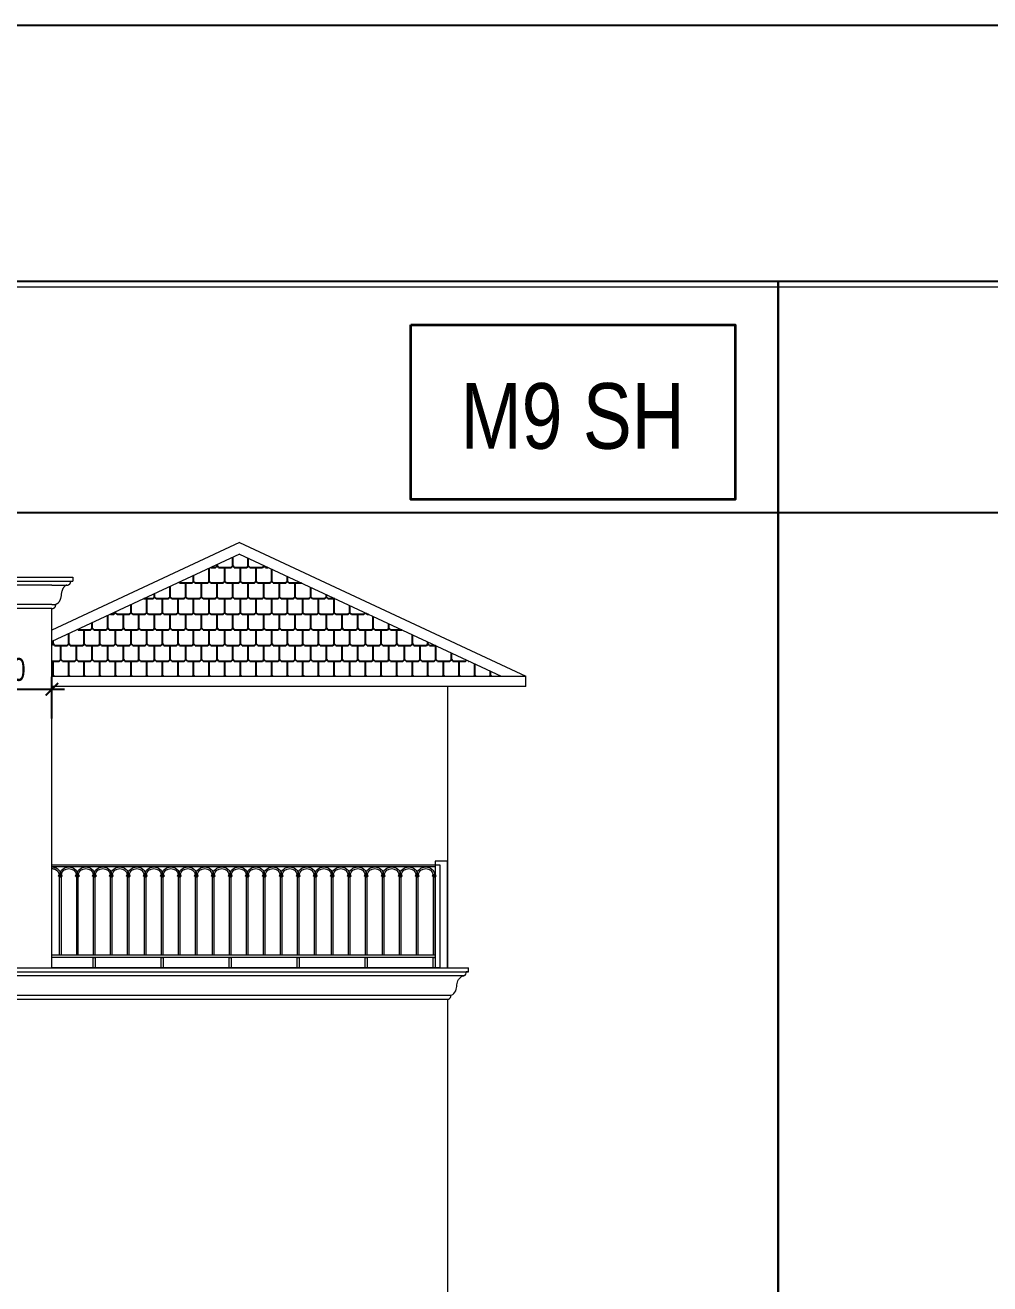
# Model space of a CAD drawing. Header units: millimetres. Extents: x -127141 to 682685, y -1234500 to 49778.
# Drawn here: x 459965 to 469228, y -12084 to 0 of the extents above; entities that cross this region are included whole.
import ezdxf
from ezdxf.enums import TextEntityAlignment as Align
from ezdxf.xclip import XClip

# ---------------------------------------------------------------- set-up
doc = ezdxf.new("R2010")
doc.units = ezdxf.units.MM
doc.header["$MEASUREMENT"] = 0
for name, color, linetype, lineweight in [('-HATCH', 8, 'Continuous', 5), ('-LINE1', 7, 'Continuous', 18), ('-TEXT', 7, 'Continuous', 15), ('-WALL', 4, 'Continuous', 35), ('A-NET THAY', 125, 'Continuous', 18)]:
    doc.layers.add(name, color=color, linetype=linetype, lineweight=lineweight)
doc.layers.add('13. NET HATCH', color=251, linetype='Continuous')
doc.layers.add('LUOI GIONG', color=160, linetype='Continuous', plot=False)
doc.styles.add('1', font='arial.ttf')
doc.styles.add('AVANH', font='', dxfattribs={"width": 0.8})
doc.styles.get('AVANH').set_extended_font_data('.VnAvantH')
doc.dimstyles.new('C_100A3', dxfattribs={"dimscale": 100, "dimtxt": 2.2, "dimasz": 1.2, "dimexe": 1.2, "dimexo": 0, "dimgap": 0.75, "dimtad": 1, "dimdec": 0, "dimzin": 0, "dimdsep": 46, "dimtxsty": 'AVANH', "dimblk": 'ARCHTICK', "dimcen": 0, "dimdle": 1.2, "dimclrd": 256, "dimclre": 256, "dimclrt": 7, "dimadec": 0, "dimazin": 0, "dimtfac": 0.0001, "dimtdec": 0, "dimtix": 1, "dimtmove": 2, "dimatfit": 3, "dimfxl": 1.8, "dimtolj": 1, "dimtzin": 0, "dimarcsym": 0})

# ---------------------------------------------------------------- blocks, each defined once
blk = doc.blocks.new('lancan')
for p, q in [((-1, 989), (6547, 989)), ((-1, 969), (6547, 969)), ((-2, 889), (-10, 884)), ((-10, 884), (-10, 882)), ((0, 884), (-10, 884)), ((-10, 882), (-2, 877)), ((0, 882), (-10, 882)), ((-4, 893), (-4, 891)), ((-4, 893), (0, 893)), ((-4, 891), (-2, 891)), ((-4, 875), (-4, 873)), ((-4, 875), (-2, 875)), ((-4, 873), (0, 873)), ((-2, 891), (-2, 889)), ((-2, 891), (0, 891)), ((-2, 889), (21, 889)), ((-2, 877), (-2, 875)), ((-2, 877), (21, 877)), ((-2, 875), (0, 875)), ((0, 893), (19, 893)), ((19, 891), (0, 891)), ((0, 882), (0, 884)), ((0, 884), (19, 884)), ((0, 882), (19, 882)), ((19, 875), (0, 875)), ((0, 120), (0, 873)), ((0, 873), (19, 873)), ((19, 893), (23, 893)), ((19, 891), (21, 891)), ((19, 884), (19, 882)), ((19, 884), (29, 884)), ((19, 882), (29, 882)), ((19, 875), (21, 875)), ((19, 873), (19, 120)), ((19, 873), (23, 873)), ((21, 889), (21, 891)), ((21, 891), (23, 891)), ((29, 884), (21, 889)), ((21, 877), (29, 882)), ((21, 875), (21, 877)), ((21, 875), (23, 875)), ((23, 891), (23, 893)), ((23, 873), (23, 875)), ((29, 882), (29, 884)), ((162, 889), (153, 884)), ((153, 884), (153, 882)), ((163, 884), (153, 884)), ((153, 882), (162, 877)), ((163, 882), (153, 882)), ((159, 893), (159, 891)), ((159, 893), (163, 893)), ((159, 891), (162, 891)), ((159, 875), (159, 873)), ((159, 875), (162, 875)), ((159, 873), (163, 873)), ((162, 891), (162, 889)), ((162, 891), (163, 891)), ((162, 889), (184, 889)), ((162, 877), (162, 875)), ((162, 877), (184, 877)), ((162, 875), (163, 875)), ((163, 893), (182, 893)), ((182, 891), (163, 891)), ((163, 882), (163, 884)), ((163, 884), (182, 884)), ((163, 882), (182, 882)), ((182, 875), (163, 875)), ((163, 120), (163, 873)), ((163, 873), (182, 873)), ((182, 893), (186, 893)), ((182, 891), (184, 891)), ((182, 884), (182, 882)), ((182, 884), (192, 884)), ((182, 882), (192, 882)), ((182, 875), (184, 875)), ((182, 873), (182, 120)), ((182, 873), (186, 873)), ((184, 889), (184, 891)), ((184, 891), (186, 891)), ((192, 884), (184, 889)), ((184, 877), (192, 882)), ((184, 875), (184, 877)), ((184, 875), (186, 875)), ((186, 891), (186, 893)), ((186, 873), (186, 875)), ((192, 882), (192, 884)), ((325, 889), (317, 884)), ((317, 884), (317, 882)), ((326, 884), (317, 884)), ((317, 882), (325, 877)), ((326, 882), (317, 882)), ((322, 893), (322, 891)), ((322, 893), (326, 893)), ((322, 891), (325, 891)), ((322, 875), (322, 873)), ((322, 875), (325, 875)), ((322, 873), (326, 873)), ((325, 891), (325, 889)), ((325, 891), (326, 891)), ((325, 889), (347, 889)), ((325, 877), (325, 875)), ((325, 877), (347, 877)), ((325, 875), (326, 875)), ((326, 893), (346, 893)), ((346, 891), (326, 891)), ((326, 882), (326, 884)), ((326, 884), (346, 884)), ((326, 882), (346, 882)), ((346, 875), (326, 875)), ((326, 120), (326, 873)), ((326, 873), (346, 873)), ((346, 893), (350, 893)), ((346, 891), (347, 891)), ((346, 884), (346, 882)), ((346, 884), (355, 884)), ((346, 882), (355, 882)), ((346, 875), (347, 875)), ((346, 873), (346, 120)), ((346, 873), (350, 873)), ((347, 889), (347, 891)), ((347, 891), (350, 891)), ((355, 884), (347, 889)), ((347, 877), (355, 882)), ((347, 875), (347, 877)), ((347, 875), (350, 875)), ((350, 891), (350, 893)), ((350, 873), (350, 875)), ((355, 882), (355, 884)), ((488, 889), (480, 884)), ((480, 884), (480, 882)), ((490, 884), (480, 884)), ((480, 882), (488, 877)), ((490, 882), (480, 882)), ((486, 893), (486, 891)), ((486, 893), (490, 893)), ((486, 891), (488, 891)), ((486, 875), (486, 873)), ((486, 875), (488, 875)), ((486, 873), (490, 873)), ((488, 891), (488, 889)), ((488, 891), (490, 891)), ((488, 889), (510, 889)), ((488, 877), (488, 875)), ((488, 877), (510, 877)), ((488, 875), (490, 875)), ((490, 893), (509, 893)), ((509, 891), (490, 891)), ((490, 882), (490, 884)), ((490, 884), (509, 884)), ((490, 882), (509, 882)), ((509, 875), (490, 875)), ((490, 120), (490, 873)), ((490, 873), (509, 873)), ((509, 893), (513, 893)), ((509, 891), (510, 891)), ((509, 884), (509, 882)), ((509, 884), (519, 884)), ((509, 882), (519, 882)), ((509, 875), (510, 875)), ((509, 873), (509, 120)), ((509, 873), (513, 873)), ((510, 889), (510, 891)), ((510, 891), (513, 891)), ((519, 884), (510, 889)), ((510, 877), (519, 882)), ((510, 875), (510, 877)), ((510, 875), (513, 875)), ((513, 891), (513, 893)), ((513, 873), (513, 875)), ((519, 882), (519, 884)), ((651, 889), (643, 884)), ((643, 884), (643, 882)), ((653, 884), (643, 884)), ((643, 882), (651, 877)), ((653, 882), (643, 882)), ((649, 893), (649, 891)), ((649, 893), (653, 893)), ((649, 891), (651, 891)), ((649, 875), (649, 873)), ((649, 875), (651, 875)), ((649, 873), (653, 873)), ((651, 891), (651, 889)), ((651, 891), (653, 891)), ((651, 889), (674, 889)), ((651, 877), (651, 875)), ((651, 877), (674, 877)), ((651, 875), (653, 875)), ((653, 893), (672, 893)), ((672, 891), (653, 891)), ((653, 882), (653, 884)), ((653, 884), (672, 884)), ((653, 882), (672, 882)), ((672, 875), (653, 875)), ((653, 120), (653, 873)), ((653, 873), (672, 873)), ((672, 893), (676, 893)), ((672, 891), (674, 891)), ((672, 884), (672, 882)), ((672, 884), (682, 884)), ((672, 882), (682, 882)), ((672, 875), (674, 875)), ((672, 873), (672, 120)), ((672, 873), (676, 873)), ((674, 889), (674, 891)), ((674, 891), (676, 891)), ((682, 884), (674, 889)), ((674, 877), (682, 882)), ((674, 875), (674, 877)), ((674, 875), (676, 875)), ((676, 891), (676, 893)), ((676, 873), (676, 875)), ((682, 882), (682, 884)), ((814, 889), (806, 884)), ((806, 884), (806, 882)), ((816, 884), (806, 884)), ((806, 882), (814, 877)), ((816, 882), (806, 882)), ((812, 893), (812, 891)), ((812, 893), (816, 893)), ((812, 891), (814, 891)), ((812, 875), (812, 873)), ((812, 875), (814, 875)), ((812, 873), (816, 873)), ((814, 891), (814, 889)), ((814, 891), (816, 891)), ((814, 889), (837, 889)), ((814, 877), (814, 875)), ((814, 877), (837, 877)), ((814, 875), (816, 875)), ((816, 893), (835, 893)), ((835, 891), (816, 891)), ((816, 882), (816, 884)), ((816, 884), (835, 884)), ((816, 882), (835, 882)), ((835, 875), (816, 875)), ((816, 120), (816, 873)), ((816, 873), (835, 873)), ((835, 893), (839, 893)), ((835, 891), (837, 891)), ((835, 884), (835, 882)), ((835, 884), (845, 884)), ((835, 882), (845, 882)), ((835, 875), (837, 875)), ((835, 873), (835, 120)), ((835, 873), (839, 873)), ((837, 889), (837, 891)), ((837, 891), (839, 891)), ((845, 884), (837, 889)), ((837, 877), (845, 882)), ((837, 875), (837, 877)), ((837, 875), (839, 875)), ((839, 891), (839, 893)), ((839, 873), (839, 875)), ((845, 882), (845, 884)), ((978, 889), (969, 884)), ((969, 884), (969, 882)), ((979, 884), (969, 884)), ((969, 882), (978, 877)), ((979, 882), (969, 882)), ((975, 893), (975, 891)), ((975, 893), (979, 893)), ((975, 891), (978, 891)), ((975, 875), (975, 873)), ((975, 875), (978, 875)), ((975, 873), (979, 873)), ((978, 891), (978, 889)), ((978, 891), (979, 891)), ((978, 889), (1000, 889)), ((978, 877), (978, 875)), ((978, 877), (1000, 877)), ((978, 875), (979, 875)), ((979, 893), (998, 893)), ((998, 891), (979, 891)), ((979, 882), (979, 884)), ((979, 884), (998, 884)), ((979, 882), (998, 882)), ((998, 875), (979, 875)), ((979, 120), (979, 873)), ((979, 873), (998, 873)), ((998, 893), (1002, 893)), ((998, 891), (1000, 891)), ((998, 884), (998, 882)), ((998, 884), (1008, 884)), ((998, 882), (1008, 882)), ((998, 875), (1000, 875)), ((998, 873), (998, 120)), ((998, 873), (1002, 873)), ((1000, 889), (1000, 891)), ((1000, 891), (1002, 891)), ((1008, 884), (1000, 889)), ((1000, 877), (1008, 882)), ((1000, 875), (1000, 877)), ((1000, 875), (1002, 875)), ((1002, 891), (1002, 893)), ((1002, 873), (1002, 875)), ((1008, 882), (1008, 884)), ((1141, 889), (1133, 884)), ((1133, 884), (1133, 882)), ((1142, 884), (1133, 884)), ((1133, 882), (1141, 877)), ((1142, 882), (1133, 882)), ((1138, 893), (1138, 891)), ((1138, 893), (1142, 893)), ((1138, 891), (1141, 891)), ((1138, 875), (1138, 873)), ((1138, 875), (1141, 875)), ((1138, 873), (1142, 873)), ((1141, 891), (1141, 889)), ((1141, 891), (1142, 891)), ((1141, 889), (1163, 889)), ((1141, 877), (1141, 875)), ((1141, 877), (1163, 877)), ((1141, 875), (1142, 875)), ((1142, 893), (1162, 893)), ((1162, 891), (1142, 891)), ((1142, 882), (1142, 884)), ((1142, 884), (1162, 884)), ((1142, 882), (1162, 882)), ((1162, 875), (1142, 875)), ((1142, 120), (1142, 873)), ((1142, 873), (1162, 873)), ((1162, 893), (1166, 893)), ((1162, 891), (1163, 891)), ((1162, 884), (1162, 882)), ((1162, 884), (1171, 884)), ((1162, 882), (1171, 882)), ((1162, 875), (1163, 875)), ((1162, 873), (1162, 120)), ((1162, 873), (1166, 873)), ((1163, 889), (1163, 891)), ((1163, 891), (1166, 891)), ((1171, 884), (1163, 889)), ((1163, 877), (1171, 882)), ((1163, 875), (1163, 877)), ((1163, 875), (1166, 875)), ((1166, 891), (1166, 893)), ((1166, 873), (1166, 875)), ((1171, 882), (1171, 884)), ((1304, 889), (1296, 884)), ((1296, 884), (1296, 882)), ((1306, 884), (1296, 884)), ((1296, 882), (1304, 877)), ((1306, 882), (1296, 882)), ((1302, 893), (1302, 891)), ((1302, 893), (1306, 893)), ((1302, 891), (1304, 891)), ((1302, 875), (1302, 873)), ((1302, 875), (1304, 875)), ((1302, 873), (1306, 873)), ((1304, 891), (1304, 889)), ((1304, 891), (1306, 891)), ((1304, 889), (1326, 889)), ((1304, 877), (1304, 875)), ((1304, 877), (1326, 877)), ((1304, 875), (1306, 875)), ((1306, 893), (1325, 893)), ((1325, 891), (1306, 891)), ((1306, 882), (1306, 884)), ((1306, 884), (1325, 884)), ((1306, 882), (1325, 882)), ((1325, 875), (1306, 875)), ((1306, 120), (1306, 873)), ((1306, 873), (1325, 873)), ((1325, 893), (1329, 893)), ((1325, 891), (1326, 891)), ((1325, 884), (1325, 882)), ((1325, 884), (1335, 884)), ((1325, 882), (1335, 882)), ((1325, 875), (1326, 875)), ((1325, 873), (1325, 120)), ((1325, 873), (1329, 873)), ((1326, 889), (1326, 891)), ((1326, 891), (1329, 891)), ((1335, 884), (1326, 889)), ((1326, 877), (1335, 882)), ((1326, 875), (1326, 877)), ((1326, 875), (1329, 875)), ((1329, 891), (1329, 893)), ((1329, 873), (1329, 875)), ((1335, 882), (1335, 884)), ((1467, 889), (1459, 884)), ((1459, 884), (1459, 882)), ((1469, 884), (1459, 884)), ((1459, 882), (1467, 877)), ((1469, 882), (1459, 882)), ((1465, 893), (1465, 891)), ((1465, 893), (1469, 893)), ((1465, 891), (1467, 891)), ((1465, 875), (1465, 873)), ((1465, 875), (1467, 875)), ((1465, 873), (1469, 873)), ((1467, 891), (1467, 889)), ((1467, 891), (1469, 891)), ((1467, 889), (1490, 889)), ((1467, 877), (1467, 875)), ((1467, 877), (1490, 877)), ((1467, 875), (1469, 875)), ((1469, 893), (1488, 893)), ((1488, 891), (1469, 891)), ((1469, 882), (1469, 884)), ((1469, 884), (1488, 884)), ((1469, 882), (1488, 882)), ((1488, 875), (1469, 875)), ((1469, 120), (1469, 873)), ((1469, 873), (1488, 873)), ((1488, 893), (1492, 893)), ((1488, 891), (1490, 891)), ((1488, 884), (1488, 882)), ((1488, 884), (1498, 884)), ((1488, 882), (1498, 882)), ((1488, 875), (1490, 875)), ((1488, 873), (1488, 120)), ((1488, 873), (1492, 873)), ((1490, 889), (1490, 891)), ((1490, 891), (1492, 891)), ((1498, 884), (1490, 889)), ((1490, 877), (1498, 882)), ((1490, 875), (1490, 877)), ((1490, 875), (1492, 875)), ((1492, 891), (1492, 893)), ((1492, 873), (1492, 875)), ((1498, 882), (1498, 884)), ((1630, 889), (1622, 884)), ((1622, 884), (1622, 882)), ((1632, 884), (1622, 884)), ((1622, 882), (1630, 877)), ((1632, 882), (1622, 882)), ((1628, 893), (1628, 891)), ((1628, 893), (1632, 893)), ((1628, 891), (1630, 891)), ((1628, 875), (1628, 873)), ((1628, 875), (1630, 875)), ((1628, 873), (1632, 873)), ((1630, 891), (1630, 889)), ((1630, 891), (1632, 891)), ((1630, 889), (1653, 889)), ((1630, 877), (1630, 875)), ((1630, 877), (1653, 877)), ((1630, 875), (1632, 875)), ((1632, 893), (1651, 893)), ((1651, 891), (1632, 891)), ((1632, 882), (1632, 884)), ((1632, 884), (1651, 884)), ((1632, 882), (1651, 882)), ((1651, 875), (1632, 875)), ((1632, 120), (1632, 873)), ((1632, 873), (1651, 873)), ((1651, 893), (1655, 893)), ((1651, 891), (1653, 891)), ((1651, 884), (1651, 882)), ((1651, 884), (1661, 884)), ((1651, 882), (1661, 882)), ((1651, 875), (1653, 875)), ((1651, 873), (1651, 120)), ((1651, 873), (1655, 873)), ((1653, 889), (1653, 891)), ((1653, 891), (1655, 891)), ((1661, 884), (1653, 889)), ((1653, 877), (1661, 882)), ((1653, 875), (1653, 877)), ((1653, 875), (1655, 875)), ((1655, 891), (1655, 893)), ((1655, 873), (1655, 875)), ((1661, 882), (1661, 884)), ((1794, 889), (1785, 884)), ((1785, 884), (1785, 882)), ((1795, 884), (1785, 884)), ((1785, 882), (1794, 877)), ((1795, 882), (1785, 882)), ((1791, 893), (1791, 891)), ((1791, 893), (1795, 893)), ((1791, 891), (1794, 891)), ((1791, 875), (1791, 873)), ((1791, 875), (1794, 875)), ((1791, 873), (1795, 873)), ((1794, 891), (1794, 889)), ((1794, 891), (1795, 891)), ((1794, 889), (1816, 889)), ((1794, 877), (1794, 875)), ((1794, 877), (1816, 877)), ((1794, 875), (1795, 875)), ((1795, 893), (1814, 893)), ((1814, 891), (1795, 891)), ((1795, 882), (1795, 884)), ((1795, 884), (1814, 884)), ((1795, 882), (1814, 882)), ((1814, 875), (1795, 875)), ((1795, 120), (1795, 873)), ((1795, 873), (1814, 873)), ((1814, 893), (1818, 893)), ((1814, 891), (1816, 891)), ((1814, 884), (1814, 882)), ((1814, 884), (1824, 884)), ((1814, 882), (1824, 882)), ((1814, 875), (1816, 875)), ((1814, 873), (1814, 120)), ((1814, 873), (1818, 873)), ((1816, 889), (1816, 891)), ((1816, 891), (1818, 891)), ((1824, 884), (1816, 889)), ((1816, 877), (1824, 882)), ((1816, 875), (1816, 877)), ((1816, 875), (1818, 875)), ((1818, 891), (1818, 893)), ((1818, 873), (1818, 875)), ((1824, 882), (1824, 884)), ((1957, 889), (1949, 884)), ((1949, 884), (1949, 882)), ((1958, 884), (1949, 884)), ((1949, 882), (1957, 877)), ((1958, 882), (1949, 882)), ((1954, 893), (1954, 891)), ((1954, 893), (1958, 893)), ((1954, 891), (1957, 891)), ((1954, 875), (1954, 873)), ((1954, 875), (1957, 875)), ((1954, 873), (1958, 873)), ((1957, 891), (1957, 889)), ((1957, 891), (1958, 891)), ((1957, 889), (1979, 889)), ((1957, 877), (1957, 875)), ((1957, 877), (1979, 877)), ((1957, 875), (1958, 875)), ((1958, 893), (1978, 893)), ((1978, 891), (1958, 891)), ((1958, 882), (1958, 884)), ((1958, 884), (1978, 884)), ((1958, 882), (1978, 882)), ((1978, 875), (1958, 875)), ((1958, 120), (1958, 873)), ((1958, 873), (1978, 873)), ((1978, 893), (1982, 893)), ((1978, 891), (1979, 891)), ((1978, 884), (1978, 882)), ((1978, 884), (1987, 884)), ((1978, 882), (1987, 882)), ((1978, 875), (1979, 875)), ((1978, 873), (1978, 120)), ((1978, 873), (1982, 873)), ((1979, 889), (1979, 891)), ((1979, 891), (1982, 891)), ((1987, 884), (1979, 889)), ((1979, 877), (1987, 882)), ((1979, 875), (1979, 877)), ((1979, 875), (1982, 875)), ((1982, 891), (1982, 893)), ((1982, 873), (1982, 875)), ((1987, 882), (1987, 884)), ((2120, 889), (2112, 884)), ((2112, 884), (2112, 882)), ((2122, 884), (2112, 884)), ((2112, 882), (2120, 877)), ((2122, 882), (2112, 882)), ((2118, 893), (2118, 891)), ((2118, 893), (2122, 893)), ((2118, 891), (2120, 891)), ((2118, 875), (2118, 873)), ((2118, 875), (2120, 875)), ((2118, 873), (2122, 873)), ((2120, 891), (2120, 889)), ((2120, 891), (2122, 891)), ((2120, 889), (2142, 889)), ((2120, 877), (2120, 875)), ((2120, 877), (2142, 877)), ((2120, 875), (2122, 875)), ((2122, 893), (2141, 893)), ((2141, 891), (2122, 891)), ((2122, 882), (2122, 884)), ((2122, 884), (2141, 884)), ((2122, 882), (2141, 882)), ((2141, 875), (2122, 875)), ((2122, 120), (2122, 873)), ((2122, 873), (2141, 873)), ((2141, 893), (2145, 893)), ((2141, 891), (2142, 891)), ((2141, 884), (2141, 882)), ((2141, 884), (2151, 884)), ((2141, 882), (2151, 882)), ((2141, 875), (2142, 875)), ((2141, 873), (2141, 120)), ((2141, 873), (2145, 873)), ((2142, 889), (2142, 891)), ((2142, 891), (2145, 891)), ((2151, 884), (2142, 889)), ((2142, 877), (2151, 882)), ((2142, 875), (2142, 877)), ((2142, 875), (2145, 875)), ((2145, 891), (2145, 893)), ((2145, 873), (2145, 875)), ((2151, 882), (2151, 884)), ((2283, 889), (2275, 884)), ((2275, 884), (2275, 882)), ((2285, 884), (2275, 884)), ((2275, 882), (2283, 877)), ((2285, 882), (2275, 882)), ((2281, 893), (2281, 891)), ((2281, 893), (2285, 893)), ((2281, 891), (2283, 891)), ((2281, 875), (2281, 873)), ((2281, 875), (2283, 875)), ((2281, 873), (2285, 873)), ((2283, 891), (2283, 889)), ((2283, 891), (2285, 891)), ((2283, 889), (2306, 889)), ((2283, 877), (2283, 875)), ((2283, 877), (2306, 877)), ((2283, 875), (2285, 875)), ((2285, 893), (2304, 893)), ((2304, 891), (2285, 891)), ((2285, 882), (2285, 884)), ((2285, 884), (2304, 884)), ((2285, 882), (2304, 882)), ((2304, 875), (2285, 875)), ((2285, 120), (2285, 873)), ((2285, 873), (2304, 873)), ((2304, 893), (2308, 893)), ((2304, 891), (2306, 891)), ((2304, 884), (2304, 882)), ((2304, 884), (2314, 884)), ((2304, 882), (2314, 882)), ((2304, 875), (2306, 875)), ((2304, 873), (2304, 120)), ((2304, 873), (2308, 873)), ((2306, 889), (2306, 891)), ((2306, 891), (2308, 891)), ((2314, 884), (2306, 889)), ((2306, 877), (2314, 882)), ((2306, 875), (2306, 877)), ((2306, 875), (2308, 875)), ((2308, 891), (2308, 893)), ((2308, 873), (2308, 875)), ((2314, 882), (2314, 884)), ((2446, 889), (2438, 884)), ((2438, 884), (2438, 882)), ((2448, 884), (2438, 884)), ((2438, 882), (2446, 877)), ((2448, 882), (2438, 882)), ((2444, 893), (2444, 891)), ((2444, 893), (2448, 893)), ((2444, 891), (2446, 891)), ((2444, 875), (2444, 873)), ((2444, 875), (2446, 875)), ((2444, 873), (2448, 873)), ((2446, 891), (2446, 889)), ((2446, 891), (2448, 891)), ((2446, 889), (2469, 889)), ((2446, 877), (2446, 875)), ((2446, 877), (2469, 877)), ((2446, 875), (2448, 875)), ((2448, 893), (2467, 893)), ((2467, 891), (2448, 891)), ((2448, 882), (2448, 884)), ((2448, 884), (2467, 884)), ((2448, 882), (2467, 882)), ((2467, 875), (2448, 875)), ((2448, 120), (2448, 873)), ((2448, 873), (2467, 873)), ((2467, 893), (2471, 893)), ((2467, 891), (2469, 891)), ((2467, 884), (2467, 882)), ((2467, 884), (2477, 884)), ((2467, 882), (2477, 882)), ((2467, 875), (2469, 875)), ((2467, 873), (2467, 120)), ((2467, 873), (2471, 873)), ((2469, 889), (2469, 891)), ((2469, 891), (2471, 891)), ((2477, 884), (2469, 889)), ((2469, 877), (2477, 882)), ((2469, 875), (2469, 877)), ((2469, 875), (2471, 875)), ((2471, 891), (2471, 893)), ((2471, 873), (2471, 875)), ((2477, 882), (2477, 884)), ((2610, 889), (2601, 884)), ((2601, 884), (2601, 882)), ((2611, 884), (2601, 884)), ((2601, 882), (2610, 877)), ((2611, 882), (2601, 882)), ((2607, 893), (2607, 891)), ((2607, 893), (2611, 893)), ((2607, 891), (2610, 891)), ((2607, 875), (2607, 873)), ((2607, 875), (2610, 875)), ((2607, 873), (2611, 873)), ((2610, 891), (2610, 889)), ((2610, 891), (2611, 891)), ((2610, 889), (2632, 889)), ((2610, 877), (2610, 875)), ((2610, 877), (2632, 877)), ((2610, 875), (2611, 875)), ((2611, 893), (2630, 893)), ((2630, 891), (2611, 891)), ((2611, 882), (2611, 884)), ((2611, 884), (2630, 884)), ((2611, 882), (2630, 882)), ((2630, 875), (2611, 875)), ((2611, 120), (2611, 873)), ((2611, 873), (2630, 873)), ((2630, 893), (2634, 893)), ((2630, 891), (2632, 891)), ((2630, 884), (2630, 882)), ((2630, 884), (2640, 884)), ((2630, 882), (2640, 882)), ((2630, 875), (2632, 875)), ((2630, 873), (2630, 120)), ((2630, 873), (2634, 873)), ((2632, 889), (2632, 891)), ((2632, 891), (2634, 891)), ((2640, 884), (2632, 889)), ((2632, 877), (2640, 882)), ((2632, 875), (2632, 877)), ((2632, 875), (2634, 875)), ((2634, 891), (2634, 893)), ((2634, 873), (2634, 875)), ((2640, 882), (2640, 884)), ((2773, 889), (2765, 884)), ((2765, 884), (2765, 882)), ((2774, 884), (2765, 884)), ((2765, 882), (2773, 877)), ((2774, 882), (2765, 882)), ((2770, 893), (2770, 891)), ((2770, 893), (2774, 893)), ((2770, 891), (2773, 891)), ((2770, 875), (2770, 873)), ((2770, 875), (2773, 875)), ((2770, 873), (2774, 873)), ((2773, 891), (2773, 889)), ((2773, 891), (2774, 891)), ((2773, 889), (2795, 889)), ((2773, 877), (2773, 875)), ((2773, 877), (2795, 877)), ((2773, 875), (2774, 875)), ((2774, 893), (2794, 893)), ((2794, 891), (2774, 891)), ((2774, 882), (2774, 884)), ((2774, 884), (2794, 884)), ((2774, 882), (2794, 882)), ((2794, 875), (2774, 875)), ((2774, 120), (2774, 873)), ((2774, 873), (2794, 873)), ((2794, 893), (2798, 893)), ((2794, 891), (2795, 891)), ((2794, 884), (2794, 882)), ((2794, 884), (2803, 884)), ((2794, 882), (2803, 882)), ((2794, 875), (2795, 875)), ((2794, 873), (2794, 120)), ((2794, 873), (2798, 873)), ((2795, 889), (2795, 891)), ((2795, 891), (2798, 891)), ((2803, 884), (2795, 889)), ((2795, 877), (2803, 882)), ((2795, 875), (2795, 877)), ((2795, 875), (2798, 875)), ((2798, 891), (2798, 893)), ((2798, 873), (2798, 875)), ((2803, 882), (2803, 884)), ((2936, 889), (2928, 884)), ((2928, 884), (2928, 882)), ((2938, 884), (2928, 884)), ((2928, 882), (2936, 877)), ((2938, 882), (2928, 882)), ((2934, 893), (2934, 891)), ((2934, 893), (2938, 893)), ((2934, 891), (2936, 891)), ((2934, 875), (2934, 873)), ((2934, 875), (2936, 875)), ((2934, 873), (2938, 873)), ((2936, 891), (2936, 889)), ((2936, 891), (2938, 891)), ((2936, 889), (2958, 889)), ((2936, 877), (2936, 875)), ((2936, 877), (2958, 877)), ((2936, 875), (2938, 875)), ((2938, 893), (2957, 893)), ((2957, 891), (2938, 891)), ((2938, 882), (2938, 884)), ((2938, 884), (2957, 884)), ((2938, 882), (2957, 882)), ((2957, 875), (2938, 875)), ((2938, 120), (2938, 873)), ((2938, 873), (2957, 873)), ((2957, 893), (2961, 893)), ((2957, 891), (2958, 891)), ((2957, 884), (2957, 882)), ((2957, 884), (2967, 884)), ((2957, 882), (2967, 882)), ((2957, 875), (2958, 875)), ((2957, 873), (2957, 120)), ((2957, 873), (2961, 873)), ((2958, 889), (2958, 891)), ((2958, 891), (2961, 891)), ((2967, 884), (2958, 889)), ((2958, 877), (2967, 882)), ((2958, 875), (2958, 877)), ((2958, 875), (2961, 875)), ((2961, 891), (2961, 893)), ((2961, 873), (2961, 875)), ((2967, 882), (2967, 884)), ((3099, 889), (3091, 884)), ((3091, 884), (3091, 882)), ((3101, 884), (3091, 884)), ((3091, 882), (3099, 877)), ((3101, 882), (3091, 882)), ((3097, 893), (3097, 891)), ((3097, 893), (3101, 893)), ((3097, 891), (3099, 891)), ((3097, 875), (3097, 873)), ((3097, 875), (3099, 875)), ((3097, 873), (3101, 873)), ((3099, 891), (3099, 889)), ((3099, 891), (3101, 891)), ((3099, 889), (3122, 889)), ((3099, 877), (3099, 875)), ((3099, 877), (3122, 877)), ((3099, 875), (3101, 875)), ((3101, 893), (3120, 893)), ((3120, 891), (3101, 891)), ((3101, 882), (3101, 884)), ((3101, 884), (3120, 884)), ((3101, 882), (3120, 882)), ((3120, 875), (3101, 875)), ((3101, 120), (3101, 873)), ((3101, 873), (3120, 873)), ((3120, 893), (3124, 893)), ((3120, 891), (3122, 891)), ((3120, 884), (3120, 882)), ((3120, 884), (3130, 884)), ((3120, 882), (3130, 882)), ((3120, 875), (3122, 875)), ((3120, 873), (3120, 120)), ((3120, 873), (3124, 873)), ((3122, 889), (3122, 891)), ((3122, 891), (3124, 891)), ((3130, 884), (3122, 889)), ((3122, 877), (3130, 882)), ((3122, 875), (3122, 877)), ((3122, 875), (3124, 875)), ((3124, 891), (3124, 893)), ((3124, 873), (3124, 875)), ((3130, 882), (3130, 884)), ((3262, 889), (3254, 884)), ((3254, 884), (3254, 882)), ((3264, 884), (3254, 884)), ((3254, 882), (3262, 877)), ((3264, 882), (3254, 882)), ((3260, 893), (3260, 891)), ((3260, 893), (3264, 893)), ((3260, 891), (3262, 891)), ((3260, 875), (3260, 873)), ((3260, 875), (3262, 875)), ((3260, 873), (3264, 873)), ((3262, 891), (3262, 889)), ((3262, 891), (3264, 891)), ((3262, 889), (3285, 889)), ((3262, 877), (3262, 875)), ((3262, 877), (3285, 877)), ((3262, 875), (3264, 875)), ((3264, 893), (3283, 893)), ((3283, 891), (3264, 891)), ((3264, 882), (3264, 884)), ((3264, 884), (3283, 884)), ((3264, 882), (3283, 882)), ((3283, 875), (3264, 875)), ((3264, 120), (3264, 873)), ((3264, 873), (3283, 873)), ((3283, 893), (3287, 893)), ((3283, 891), (3285, 891)), ((3283, 884), (3283, 882)), ((3283, 884), (3293, 884)), ((3283, 882), (3293, 882)), ((3283, 875), (3285, 875)), ((3283, 873), (3283, 120)), ((3283, 873), (3287, 873)), ((3285, 889), (3285, 891)), ((3285, 891), (3287, 891)), ((3293, 884), (3285, 889)), ((3285, 877), (3293, 882)), ((3285, 875), (3285, 877)), ((3285, 875), (3287, 875)), ((3287, 891), (3287, 893)), ((3287, 873), (3287, 875)), ((3293, 882), (3293, 884)), ((3426, 889), (3417, 884)), ((3417, 884), (3417, 882)), ((3427, 884), (3417, 884)), ((3417, 882), (3426, 877)), ((3427, 882), (3417, 882)), ((3423, 893), (3423, 891)), ((3423, 893), (3427, 893)), ((3423, 891), (3426, 891)), ((3423, 875), (3423, 873)), ((3423, 875), (3426, 875)), ((3423, 873), (3427, 873)), ((3426, 891), (3426, 889)), ((3426, 891), (3427, 891)), ((3426, 889), (3448, 889)), ((3426, 877), (3426, 875)), ((3426, 877), (3448, 877)), ((3426, 875), (3427, 875)), ((3427, 893), (3446, 893)), ((3446, 891), (3427, 891)), ((3427, 882), (3427, 884)), ((3427, 884), (3446, 884)), ((3427, 882), (3446, 882)), ((3446, 875), (3427, 875)), ((3427, 120), (3427, 873)), ((3427, 873), (3446, 873)), ((3446, 893), (3450, 893)), ((3446, 891), (3448, 891)), ((3446, 884), (3446, 882)), ((3446, 884), (3456, 884)), ((3446, 882), (3456, 882)), ((3446, 875), (3448, 875)), ((3446, 873), (3446, 120)), ((3446, 873), (3450, 873)), ((3448, 889), (3448, 891)), ((3448, 891), (3450, 891)), ((3456, 884), (3448, 889)), ((3448, 877), (3456, 882)), ((3448, 875), (3448, 877)), ((3448, 875), (3450, 875)), ((3450, 891), (3450, 893)), ((3450, 873), (3450, 875)), ((3456, 882), (3456, 884)), ((3589, 889), (3581, 884)), ((3581, 884), (3581, 882)), ((3590, 884), (3581, 884)), ((3581, 882), (3589, 877)), ((3590, 882), (3581, 882)), ((3586, 893), (3586, 891)), ((3586, 893), (3590, 893)), ((3586, 891), (3589, 891)), ((3586, 875), (3586, 873)), ((3586, 875), (3589, 875)), ((3586, 873), (3590, 873)), ((3589, 891), (3589, 889)), ((3589, 891), (3590, 891)), ((3589, 889), (3611, 889)), ((3589, 877), (3589, 875)), ((3589, 877), (3611, 877)), ((3589, 875), (3590, 875)), ((3590, 893), (3610, 893)), ((3610, 891), (3590, 891)), ((3590, 882), (3590, 884)), ((3590, 884), (3610, 884)), ((3590, 882), (3610, 882)), ((3610, 875), (3590, 875)), ((3590, 120), (3590, 873)), ((3590, 873), (3610, 873)), ((3610, 893), (3614, 893)), ((3610, 891), (3611, 891)), ((3610, 884), (3610, 882)), ((3610, 884), (3619, 884)), ((3610, 882), (3619, 882)), ((3610, 875), (3611, 875)), ((3610, 873), (3610, 120)), ((3610, 873), (3614, 873)), ((3611, 889), (3611, 891)), ((3611, 891), (3614, 891)), ((3619, 884), (3611, 889)), ((3611, 877), (3619, 882)), ((3611, 875), (3611, 877)), ((3611, 875), (3614, 875)), ((3614, 891), (3614, 893)), ((3614, 873), (3614, 875)), ((3619, 882), (3619, 884)), ((-1, 120), (6547, 120)), ((-1, 100), (6547, 100))]:
    blk.add_line(p, q)
for points in [[(19, 100), (0, 100), (0, 0), (19, 0)], [(672, 100), (653, 100), (653, 0), (672, 0)], [(1325, 100), (1306, 100), (1306, 0), (1325, 0)], [(1978, 100), (1958, 100), (1958, 0), (1978, 0)], [(2630, 100), (2611, 100), (2611, 0), (2630, 0)], [(3283, 100), (3264, 100), (3264, 0), (3283, 0)]]:
    blk.add_lwpolyline(points, close=True)
for centre, radius, start, end in [((91, 880), 89.2, 8.5304, 171.4696), ((254, 880), 89.2, 8.5304, 171.4696), ((418, 880), 89.2, 8.5304, 171.4696), ((581, 880), 89.2, 8.5304, 171.4696), ((744, 880), 89.2, 8.5304, 171.4696), ((907, 880), 89.2, 8.5304, 171.4696), ((1070, 880), 89.2, 8.5304, 171.4696), ((1234, 880), 89.2, 8.5304, 171.4696), ((1397, 880), 89.2, 8.5304, 171.4696), ((1560, 880), 89.2, 8.5304, 171.4696), ((1723, 880), 89.2, 8.5304, 171.4696), ((1886, 880), 89.2, 8.5304, 171.4696), ((2050, 880), 89.2, 8.5304, 171.4696), ((2213, 880), 89.2, 8.5304, 171.4696), ((2376, 880), 89.2, 8.5304, 171.4696), ((2539, 880), 89.2, 8.5304, 171.4696), ((2702, 880), 89.2, 8.5304, 171.4696), ((2866, 880), 89.2, 8.5304, 171.4696), ((3029, 880), 89.2, 8.5304, 171.4696), ((3192, 880), 89.2, 8.5304, 171.4696), ((3355, 880), 89.2, 8.5304, 171.4696), ((3518, 880), 89.2, 8.5304, 171.4696), ((3682, 880), 89.2, 8.5304, 171.4696), ((91, 880), 73.2, 10.4137, 169.5863), ((254, 880), 73.2, 10.4137, 169.5863), ((418, 880), 73.2, 10.4137, 169.5863), ((581, 880), 73.2, 10.4137, 169.5863), ((744, 880), 73.2, 10.4137, 169.5863), ((907, 880), 73.2, 10.4137, 169.5863), ((1070, 880), 73.2, 10.4137, 169.5863), ((1234, 880), 73.2, 10.4137, 169.5863), ((1397, 880), 73.2, 10.4137, 169.5863), ((1560, 880), 73.2, 10.4137, 169.5863), ((1723, 880), 73.2, 10.4137, 169.5863), ((1886, 880), 73.2, 10.4137, 169.5863), ((2050, 880), 73.2, 10.4137, 169.5863), ((2213, 880), 73.2, 10.4137, 169.5863), ((2376, 880), 73.2, 10.4137, 169.5863), ((2539, 880), 73.2, 10.4137, 169.5863), ((2702, 880), 73.2, 10.4137, 169.5863), ((2866, 880), 73.2, 10.4137, 169.5863), ((3029, 880), 73.2, 10.4137, 169.5863), ((3192, 880), 73.2, 10.4137, 169.5863), ((3355, 880), 73.2, 10.4137, 169.5863), ((3518, 880), 73.2, 10.4137, 169.5863), ((3682, 880), 73.2, 10.4137, 169.5863)]:
    blk.add_arc(centre, radius, start, end)
blk = doc.blocks.new('BB')
at = {"layer": 'A-NET THAY', "color": 2, "true_color": 0xf1eb1f}
blk.add_lwpolyline([(0, 33264), (47040, 33264), (47040, 0), (0, 0)], close=True, dxfattribs=at)
blk = doc.blocks.new('ARCHTICK')
at = {"color": 0, "linetype": 'ByBlock', "const_width": 0.15}
blk.add_lwpolyline([(-0.5, -0.5), (0.5, 0.5)], dxfattribs=at)
blk = doc.blocks.new('*D127')
at = {"layer": '-HATCH', "lineweight": -2, "transparency": 16777216}
for p, q in [((459323, -6656), (459323, -6256)), ((460223, -6656), (460223, -6256)), ((459203, -6376), (460343, -6376))]:
    blk.add_line(p, q, dxfattribs=at)
at = {"layer": 'Defpoints', "color": 0, "transparency": 16777216}
for p in [(460223, -6376), (459323, -6656), (460223, -6656)]:
    blk.add_point(p, dxfattribs=at)
at = {"layer": '-HATCH', "lineweight": -2, "transparency": 16777216, "xscale": 119.9999999999999, "yscale": 119.9999999999999, "zscale": 119.9999999999999, "rotation": 180}
blk.add_blockref('ARCHTICK', (459323, -6376), dxfattribs=at)
at = {"layer": '-HATCH', "lineweight": -2, "transparency": 16777216, "xscale": 119.9999999999999, "yscale": 119.9999999999999, "zscale": 119.9999999999999}
blk.add_blockref('ARCHTICK', (460223, -6376), dxfattribs=at)
at = {"layer": '-HATCH', "color": 7, "transparency": 16777216, "insert": (459773, -6187), "char_height": 220, "attachment_point": 5, "style": 'AVANH', "bg_fill": 3, "box_fill_scale": 1.25, "bg_fill_color": 256, "bg_fill_true_color": 13158600, "bg_fill_transparency": 0}
blk.add_mtext('\\A1;900', dxfattribs=at)
blk = doc.blocks.new('_ArchTick')
at = {"color": 0, "linetype": 'ByBlock', "const_width": 0.15}
blk.add_lwpolyline([(-0.5, -0.5), (0.5, 0.5)], dxfattribs=at)

msp = doc.modelspace()

# ---------------------------------------------------------------- hatches: boundary and pattern name
at = {"layer": '13. NET HATCH'}
h = msp.add_hatch(dxfattribs=at)
h.set_pattern_fill('MAIGO-12', color=256, scale=300)
h.set_pattern_definition([(0, (157173.14, 282494.6), (75, 150), [120, -30, 120, -30]), (90, (157158.14, 282509.605), (-75, 150), [135, -165]), (45, (157143.14, 282494.605), (75, 150), [21.213203, -403.050865]), (135, (157173.14, 282494.605), (-75, 150), [21.213203, -403.050865])])
h.paths.add_polyline_path([(464536.2, -6250), (462022.8, -5078), (460222.8, -5917.3), (460222.8, -6250)])

# ---------------------------------------------------------------- linework, layer by layer
at = {"layer": '-HATCH'}
for p, q in [((462022.8, -5078), (460222.8, -5917.3)), ((462022.8, -5078), (464536.2, -6250)), ((457022.8, -5337.5), (460400.2, -5337.5)), ((460222.9, -5375), (457022.8, -5375)), ((460222.9, -5375), (460366.9, -5375)), ((460222.9, -5562.5), (457022.8, -5562.5)), ((460222.9, -5562.5), (460256.1, -5562.5)), ((457022.8, -9087.5), (464222.6, -9087.5)), ((457022.8, -9125), (464180.7, -9125)), ((457022.8, -9312.5), (464057.5, -9312.5))]:
    msp.add_line(p, q, dxfattribs=at)
at = {"layer": '-LINE1', "lineweight": 20}
for p, q in [((462022.8, -4967.6), (460222.8, -5807)), ((462022.8, -4967.6), (464772.8, -6250)), ((457022.8, -5300), (460422.3, -5300)), ((460422.3, -5300), (460422.3, -5337.5)), ((460316.8, -5437.5), (460315.5, -5443)), ((460317.6, -5434.8), (460316.8, -5437.5)), ((460318.4, -5432.2), (460317.6, -5434.8)), ((460319.2, -5429.6), (460318.4, -5432.2)), ((460320.1, -5427), (460319.2, -5429.6)), ((460321, -5424.5), (460320.1, -5427)), ((460322, -5422), (460321, -5424.5)), ((460323, -5419.6), (460322, -5422)), ((460324, -5417.2), (460323, -5419.6)), ((460325.1, -5414.8), (460324, -5417.2)), ((460326.2, -5412.5), (460325.1, -5414.8)), ((460327.4, -5410.3), (460326.2, -5412.5)), ((460328.6, -5408.1), (460327.4, -5410.3)), ((460329.8, -5406), (460328.6, -5408.1)), ((460331.1, -5403.9), (460329.8, -5406)), ((460332.4, -5401.9), (460331.1, -5403.9)), ((460333.7, -5399.9), (460332.4, -5401.9)), ((460335, -5398.1), (460333.7, -5399.9)), ((460336.4, -5396.2), (460335, -5398.1)), ((460337.8, -5394.5), (460336.4, -5396.2)), ((460339.3, -5392.8), (460337.8, -5394.5)), ((460340.7, -5391.1), (460339.3, -5392.8)), ((460342.2, -5389.6), (460340.7, -5391.1)), ((460343.7, -5388.1), (460342.2, -5389.6)), ((460345.3, -5386.7), (460343.7, -5388.1)), ((460346.9, -5385.3), (460345.3, -5386.7)), ((460348.4, -5384), (460346.9, -5385.3)), ((460350, -5382.8), (460348.4, -5384)), ((460351.7, -5381.7), (460350, -5382.8)), ((460353.3, -5380.7), (460351.7, -5381.7)), ((460355, -5379.7), (460353.3, -5380.7)), ((460356.6, -5378.8), (460355, -5379.7)), ((460358.3, -5378), (460356.6, -5378.8)), ((460360, -5377.2), (460358.3, -5378)), ((460361.7, -5376.5), (460360, -5377.2)), ((460363.4, -5376), (460361.7, -5376.5)), ((460365.2, -5375.4), (460363.4, -5376)), ((460366.9, -5375), (460365.2, -5375.4)), ((460366.9, -5375), (460378, -5375)), ((460379.4, -5374.9), (460378, -5375)), ((460380.9, -5374.7), (460379.4, -5374.9)), ((460382.3, -5374.3), (460380.9, -5374.7)), ((460383.7, -5373.7), (460382.3, -5374.3)), ((460385.1, -5373), (460383.7, -5373.7)), ((460386.5, -5372.2), (460385.1, -5373)), ((460387.8, -5371.1), (460386.5, -5372.2)), ((460389.1, -5370), (460387.8, -5371.1)), ((460390.3, -5368.7), (460389.1, -5370)), ((460391.5, -5367.3), (460390.3, -5368.7)), ((460392.6, -5365.7), (460391.5, -5367.3)), ((460393.7, -5364), (460392.6, -5365.7)), ((460394.7, -5362.2), (460393.7, -5364)), ((460395.6, -5360.3), (460394.7, -5362.2)), ((460396.4, -5358.3), (460395.6, -5360.3)), ((460397.2, -5356.3), (460396.4, -5358.3)), ((460397.9, -5354.1), (460397.2, -5356.3)), ((460398.5, -5351.9), (460397.9, -5354.1)), ((460399, -5349.6), (460398.5, -5351.9)), ((460399.4, -5347.2), (460399, -5349.6)), ((460399.7, -5344.8), (460399.4, -5347.2)), ((460400, -5342.4), (460399.7, -5344.8)), ((460400.1, -5340), (460400, -5342.4)), ((460400.2, -5337.5), (460400.1, -5340)), ((460400.2, -5337.5), (460422.3, -5337.5)), ((460268.1, -5557.9), (460266.4, -5558.8)), ((460269.7, -5556.9), (460268.1, -5557.9)), ((460271.4, -5555.8), (460269.7, -5556.9)), ((460273, -5554.7), (460271.4, -5555.8)), ((460274.6, -5553.5), (460273, -5554.7)), ((460276.2, -5552.2), (460274.6, -5553.5)), ((460277.7, -5550.9), (460276.2, -5552.2)), ((460279.3, -5549.4), (460277.7, -5550.9)), ((460280.8, -5548), (460279.3, -5549.4)), ((460282.3, -5546.4), (460280.8, -5548)), ((460283.7, -5544.8), (460282.3, -5546.4)), ((460285.2, -5543.1), (460283.7, -5544.8)), ((460286.6, -5541.3), (460285.2, -5543.1)), ((460288, -5539.5), (460286.6, -5541.3)), ((460289.3, -5537.6), (460288, -5539.5)), ((460290.7, -5535.6), (460289.3, -5537.6)), ((460292, -5533.6), (460290.7, -5535.6)), ((460293.2, -5531.6), (460292, -5533.6)), ((460294.4, -5529.4), (460293.2, -5531.6)), ((460295.6, -5527.2), (460294.4, -5529.4)), ((460296.8, -5525), (460295.6, -5527.2)), ((460297.9, -5522.7), (460296.8, -5525)), ((460299, -5520.4), (460297.9, -5522.7)), ((460300, -5518), (460299, -5520.4)), ((460301, -5515.5), (460300, -5518)), ((460302, -5513.1), (460301, -5515.5)), ((460302.9, -5510.5), (460302, -5513.1)), ((460303.8, -5508), (460302.9, -5510.5)), ((460304.6, -5505.4), (460303.8, -5508)), ((460305.4, -5502.7), (460304.6, -5505.4)), ((460306.2, -5500), (460305.4, -5502.7)), ((460307.6, -5494.6), (460306.2, -5500)), ((460308.8, -5489), (460307.6, -5494.6)), ((460309.8, -5483.3), (460308.8, -5489)), ((460310.2, -5480.4), (460309.8, -5483.3)), ((460311, -5474.6), (460310.2, -5480.4)), ((460311.3, -5471.7), (460311, -5474.6)), ((460311.8, -5465.8), (460311.3, -5471.7)), ((460312.4, -5460), (460311.8, -5465.8)), ((460313.2, -5454.2), (460312.4, -5460)), ((460314.3, -5448.5), (460313.2, -5454.2)), ((460315.5, -5443), (460314.3, -5448.5)), ((460222.9, -5600), (457022.8, -5600)), ((460222.8, -9050), (460222.8, -5600)), ((460222.9, -5600), (460233.9, -5600)), ((460235.4, -5599.9), (460233.9, -5600)), ((460236.8, -5599.7), (460235.4, -5599.9)), ((460238.3, -5599.3), (460236.8, -5599.7)), ((460239.7, -5598.7), (460238.3, -5599.3)), ((460241.1, -5598), (460239.7, -5598.7)), ((460242.4, -5597.2), (460241.1, -5598)), ((460243.7, -5596.1), (460242.4, -5597.2)), ((460245, -5595), (460243.7, -5596.1)), ((460246.3, -5593.7), (460245, -5595)), ((460247.4, -5592.3), (460246.3, -5593.7)), ((460248.6, -5590.7), (460247.4, -5592.3)), ((460249.6, -5589), (460248.6, -5590.7)), ((460250.6, -5587.2), (460249.6, -5589)), ((460251.5, -5585.3), (460250.6, -5587.2)), ((460252.4, -5583.3), (460251.5, -5585.3)), ((460253.1, -5581.3), (460252.4, -5583.3)), ((460253.8, -5579.1), (460253.1, -5581.3)), ((460254.4, -5576.9), (460253.8, -5579.1)), ((460254.9, -5574.6), (460254.4, -5576.9)), ((460255.4, -5572.2), (460254.9, -5574.6)), ((460255.7, -5569.8), (460255.4, -5572.2)), ((460255.9, -5567.4), (460255.7, -5569.8)), ((460256.1, -5565), (460255.9, -5567.4)), ((460257.8, -5562.1), (460256.1, -5562.5)), ((460256.1, -5562.5), (460256.1, -5565)), ((460259.6, -5561.6), (460257.8, -5562.1)), ((460261.3, -5561), (460259.6, -5561.6)), ((460263, -5560.3), (460261.3, -5561)), ((460264.7, -5559.6), (460263, -5560.3)), ((460266.4, -5558.8), (460264.7, -5559.6)), ((464022.8, -9050), (464022.8, -6350)), ((457022.8, -9050), (464222.6, -9050)), ((464222.6, -9088), (464222.6, -9050)), ((464222.6, -9088), (464200.4, -9088)), ((457022.8, -9350), (464022.8, -9350)), ((464022.8, -15849.9), (464022.8, -9350))]:
    msp.add_line(p, q, dxfattribs=at)
at = {"layer": '-LINE1'}
msp.add_line((464772.8, -6350), (464772.8, -6250), dxfattribs=at)
at = {"layer": '-LINE1', "lineweight": 20}
for points in [[(460222.8, -6250), (464772.8, -6250)], [(464772.8, -6350), (460222.8, -6350)]]:
    msp.add_lwpolyline(points, dxfattribs=at)
msp.add_lwpolyline([(463902.9, -9050), (464021.8, -9050), (464021.8, -8026.2), (463902.9, -8026.2)], close=True, dxfattribs=at)
msp.add_lwpolyline([(464022.8, -9350.5), (464031.3, -9350.5, 0.2943011), (464056.1, -9313, 0.229657), (464099.7, -9269.4, 0.0946631), (464111.6, -9213.8, -0.2630973), (464167.1, -9125.5), (464178.9, -9125.4, 0.2660476), (464196.2, -9109.8, 0.0985079), (464200.4, -9088)], format="xyb", dxfattribs=at)
at = {"layer": '-WALL'}
msp.add_lwpolyline([(463667.4, -2876.6), (466781.8, -2876.6), (466781.8, -4554.7), (463667.4, -4554.7)], close=True, dxfattribs=at)
at = {"layer": 'Defpoints', "color": 2}
msp.add_ray((410697.5, -4680), (1, 0), dxfattribs=at)
at = {"layer": 'Defpoints'}
for points in [[(435697.5, -24785.9), (467197.5, -24785.9), (467197.5, -2460.9), (435697.5, -2460.9)], [(467197.5, -24785.9), (498697.5, -24785.9), (498697.5, -2460.9), (467197.5, -2460.9)]]:
    msp.add_lwpolyline(points, close=True, dxfattribs=at)

# ---------------------------------------------------------------- block references
at = {"layer": '-HATCH'}
ref = msp.add_blockref('lancan', (463902.9, -9050), dxfattribs=dict(at, xscale=-1))
XClip(ref).set_block_clipping_path([(-43.2029043438, -0.0000495363), (3680.0756657259, 988.8015484687)])
at = {"layer": 'A-NET THAY', "color": 2, "true_color": 0xf1eb1f, "xscale": 0.669642857071377, "yscale": 0.669642857071377, "zscale": 0.669642857071377}
for p in [(435697.5, -24785.9), (467197.5, -24785.9)]:
    msp.add_blockref('BB', p, dxfattribs=at)

# ---------------------------------------------------------------- texts
at = {"layer": '-TEXT', "color": 4, "style": '1', "width": 0.8}
msp.add_text('M9 SH', height=630, dxfattribs=at).set_placement((465222.6, -4255.6), align=Align.BOTTOM_CENTER)

# ---------------------------------------------------------------- next in the draw order: dimensions: what is measured, and where the dimension line sits
at = {"layer": '-HATCH', "color": 2}
dim = msp.add_linear_dim(base=(460222.8, -6375.7), p1=(459322.8, -6656), p2=(460222.8, -6656), dimstyle='C_100A3', override={"dimblk": 'ARCHTICK', "dimtfill": 1}, dxfattribs=at)
dim.commit()
dim.dimension.update_dxf_attribs({"geometry": '*D127', "text_midpoint": (459772.8, -6186.9)})

# ---------------------------------------------------------------- next in the draw order: linework, layer by layer
at = {"layer": 'LUOI GIONG'}
msp.add_lwpolyline([(435697.5, 0), (485697.5, 0), (485697.5, -25000), (435697.5, -25000)], close=True, dxfattribs=at)

doc.saveas('drawing.dxf')
